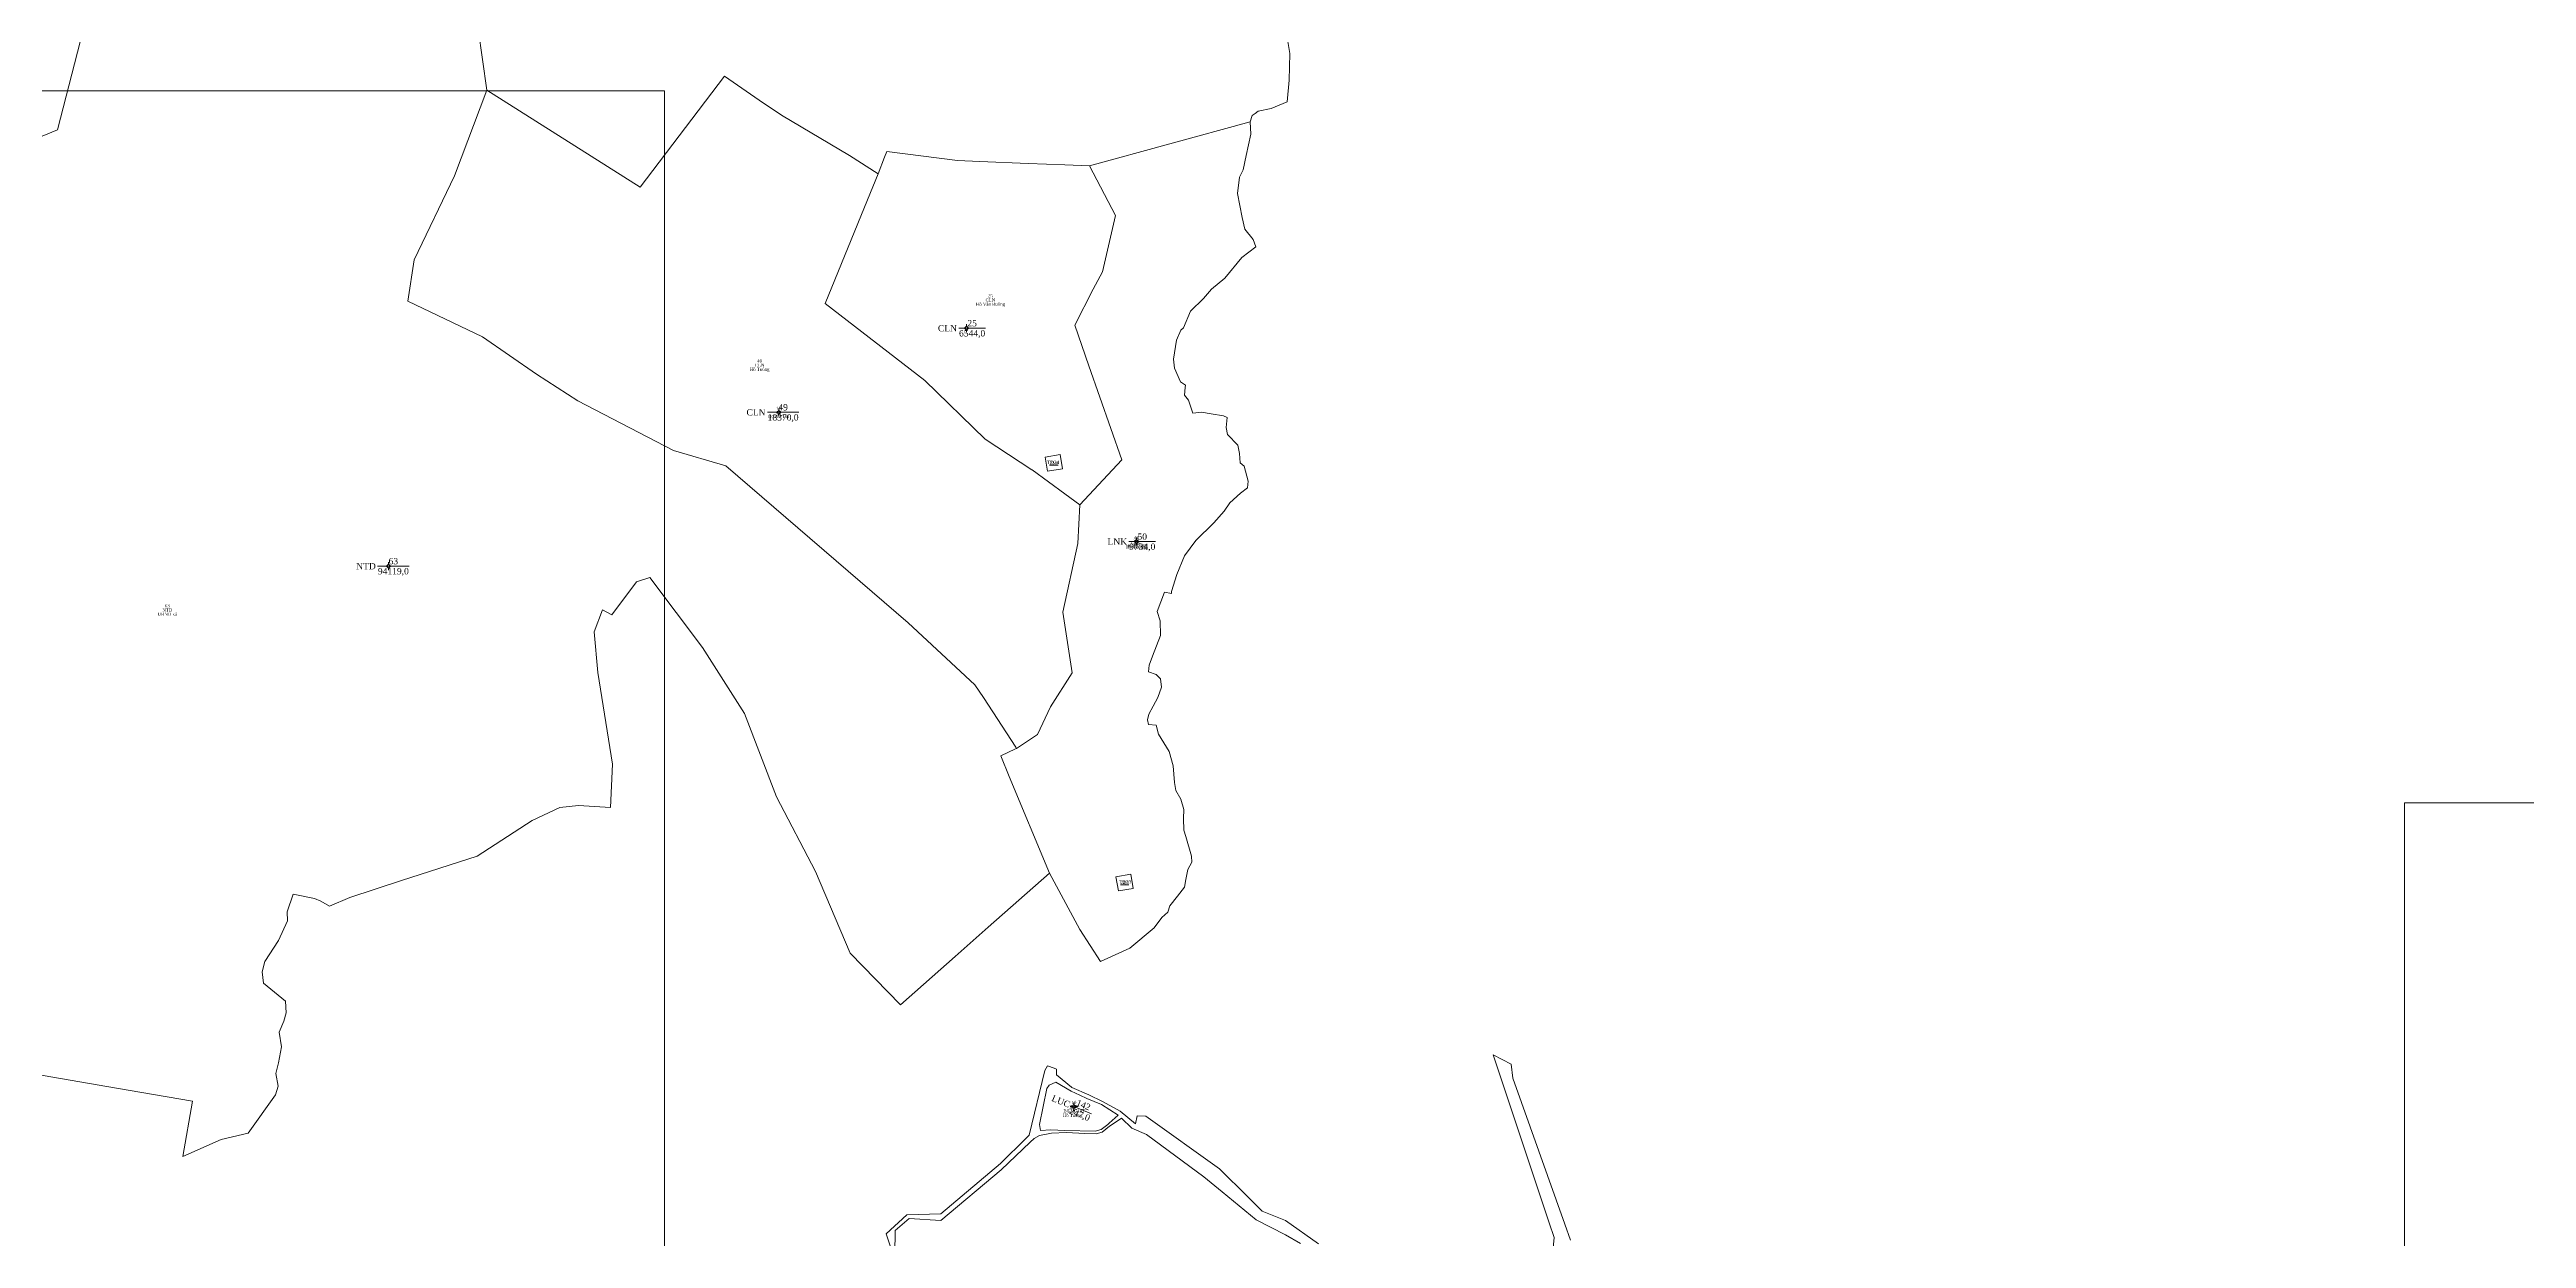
# Model space of a CAD drawing. Header units: metres. Extents: x 542180 to 550635, y 1840441 to 1846931.
# Drawn here: x 547072 to 547858, y 1842293 to 1842670 of the extents above; entities that cross this region are included whole.
import ezdxf
from ezdxf.enums import TextEntityAlignment as Align

# ---------------------------------------------------------------- set-up
doc = ezdxf.new("R2010")
doc.units = ezdxf.units.M
doc.header["$MEASUREMENT"] = 0
for name, color, linetype, lineweight in [('Level 10', 7, 'Continuous', 0), ('Level 11', 7, 'Continuous', 0), ('Level 13', 7, 'Continuous', 0), ('Level 15', 7, 'Continuous', 0), ('Level 19', 7, 'Continuous', 0), ('Level 2', 7, 'Continuous', 0), ('Level 28', 7, 'Continuous', 0), ('Level 30', 7, 'Continuous', 0), ('Level 4', 7, 'Continuous', 0), ('Level 5', 7, 'Continuous', 0), ('Level 62', 7, 'Continuous', 0)]:
    doc.layers.add(name, color=color, linetype=linetype, lineweight=lineweight)
doc.styles.add('Style-Times New Roman', font='times.ttf')

# ---------------------------------------------------------------- blocks, each defined once
blk = doc.blocks.new('CENTRD')
at = {"layer": 'Level 11', "linetype": 'Continuous', "lineweight": 0}
h = blk.add_hatch(color=1, dxfattribs=at)
edge = h.paths.add_edge_path()
edge.add_arc((0, 0), 1.5, 0, 360)
at = {"layer": 'Level 11', "color": 1, "linetype": 'Continuous', "lineweight": 0}
for p, q in [((-6.25, 0), (-12.5, 0)), ((0, 6.25), (-6.25, 0)), ((-6.25, 0), (0, -6.25)), ((0, 12.5), (0, 6.25)), ((6.25, 0), (0, 6.25)), ((0, -6.25), (6.25, 0)), ((12.5, 0), (6.25, 0)), ((0, -6.25), (0, -12.5))]:
    blk.add_line(p, q, dxfattribs=at)
blk = doc.blocks.new('N_THUA_113')
at = {"layer": 'Level 13', "color": 1, "linetype": 'Continuous', "lineweight": 0}
blk.add_line((-2.423803, 0), (5.986197, 0), dxfattribs=at)
at = {"layer": 'Level 13', "color": 5, "linetype": 'Continuous', "lineweight": 0, "style": 'Style-Times New Roman'}
blk.add_text('25', height=2, dxfattribs=at).set_placement((1.781197, 1.6), align=Align.MIDDLE_CENTER)
at = {"layer": 'Level 2', "color": 3, "linetype": 'Continuous', "lineweight": 0, "style": 'Style-Times New Roman'}
blk.add_text('CLN', height=2, dxfattribs=at).set_placement((-3.023803, 0), align=Align.MIDDLE_RIGHT)
at = {"layer": 'Level 4', "color": 1, "linetype": 'Continuous', "lineweight": 0, "style": 'Style-Times New Roman'}
blk.add_text('6544,0', height=2, dxfattribs=at).set_placement((1.781197, -1.6), align=Align.MIDDLE_CENTER)
blk = doc.blocks.new('N_THUA_115')
at = {"layer": 'Level 13', "color": 1, "linetype": 'Continuous', "lineweight": 0}
blk.add_line((-3.594049, 0), (6.367951, 0), dxfattribs=at)
at = {"layer": 'Level 13', "color": 5, "linetype": 'Continuous', "lineweight": 0, "style": 'Style-Times New Roman'}
blk.add_text('49', height=2, dxfattribs=at).set_placement((1.386951, 1.6), align=Align.MIDDLE_CENTER)
at = {"layer": 'Level 2', "color": 3, "linetype": 'Continuous', "lineweight": 0, "style": 'Style-Times New Roman'}
blk.add_text('CLN', height=2, dxfattribs=at).set_placement((-4.194049, 0), align=Align.MIDDLE_RIGHT)
at = {"layer": 'Level 4', "color": 1, "linetype": 'Continuous', "lineweight": 0, "style": 'Style-Times New Roman'}
blk.add_text('18370,0', height=2, dxfattribs=at).set_placement((1.386951, -1.6), align=Align.MIDDLE_CENTER)
blk = doc.blocks.new('N_THUA_116')
at = {"layer": 'Level 13', "color": 1, "linetype": 'Continuous', "lineweight": 0}
blk.add_line((-2.395557, 0), (6.014443, 0), dxfattribs=at)
at = {"layer": 'Level 13', "color": 5, "linetype": 'Continuous', "lineweight": 0, "style": 'Style-Times New Roman'}
blk.add_text('50', height=2, dxfattribs=at).set_placement((1.809443, 1.6), align=Align.MIDDLE_CENTER)
at = {"layer": 'Level 2', "color": 3, "linetype": 'Continuous', "lineweight": 0, "style": 'Style-Times New Roman'}
blk.add_text('LNK', height=2, dxfattribs=at).set_placement((-2.995557, 0), align=Align.MIDDLE_RIGHT)
at = {"layer": 'Level 4', "color": 1, "linetype": 'Continuous', "lineweight": 0, "style": 'Style-Times New Roman'}
blk.add_text('9734,0', height=2, dxfattribs=at).set_placement((1.809443, -1.6), align=Align.MIDDLE_CENTER)
blk = doc.blocks.new('N_THUA_117')
at = {"layer": 'Level 13', "color": 1, "linetype": 'Continuous', "lineweight": 0}
blk.add_line((-3.478951, 0), (6.483049, 0), dxfattribs=at)
at = {"layer": 'Level 13', "color": 5, "linetype": 'Continuous', "lineweight": 0, "style": 'Style-Times New Roman'}
blk.add_text('63', height=2, dxfattribs=at).set_placement((1.502049, 1.6), align=Align.MIDDLE_CENTER)
at = {"layer": 'Level 2', "color": 3, "linetype": 'Continuous', "lineweight": 0, "style": 'Style-Times New Roman'}
blk.add_text('NTD', height=2, dxfattribs=at).set_placement((-4.078951, 0), align=Align.MIDDLE_RIGHT)
at = {"layer": 'Level 4', "color": 1, "linetype": 'Continuous', "lineweight": 0, "style": 'Style-Times New Roman'}
blk.add_text('94119,0', height=2, dxfattribs=at).set_placement((1.502049, -1.6), align=Align.MIDDLE_CENTER)
blk = doc.blocks.new('N_THUA_118')
at = {"layer": 'Level 13', "color": 1, "linetype": 'Continuous', "lineweight": 0}
blk.add_line((-0.760907, 0.307636), (5.595258, -2.262169), dxfattribs=at)
at = {"layer": 'Level 13', "color": 5, "linetype": 'Continuous', "lineweight": 0, "style": 'Style-Times New Roman'}
blk.add_text('142', height=2, rotation=337.986463, dxfattribs=at).set_placement((3.016897, 0.506086), align=Align.MIDDLE_CENTER)
at = {"layer": 'Level 2', "color": 3, "linetype": 'Continuous', "lineweight": 0, "style": 'Style-Times New Roman'}
blk.add_text('LUC', height=2, rotation=337.986463, dxfattribs=at).set_placement((-1.317164, 0.532531), align=Align.MIDDLE_RIGHT)
at = {"layer": 'Level 4', "color": 1, "linetype": 'Continuous', "lineweight": 0, "style": 'Style-Times New Roman'}
blk.add_text('247,0', height=2, rotation=337.986463, dxfattribs=at).set_placement((1.817455, -2.460619), align=Align.MIDDLE_CENTER)

msp = doc.modelspace()

# ---------------------------------------------------------------- linework, layer by layer
at = {"layer": 'Level 10', "color": 7, "lineweight": 0}
for p, q in [((547205.25, 1842698.25), (547210.97, 1842657.44)), ((547402.08, 1842633.37), (547453.06, 1842647.38))]:
    msp.add_line(p, q, dxfattribs=at)
at = {"layer": 'Level 10', "color": 7, "lineweight": 0, "flags": 128}
for points in [[(547030.34, 1842618.36), (547030.88, 1842626.74), (547074.77, 1842644.8), (547084.76, 1842683.4), (547171.2137, 1842694.0551), (547205.25, 1842698.25)], [(547453.06, 1842647.38), (547453.67, 1842649.42), (547454.6062, 1842650.0507), (547455.57, 1842650.7), (547459.67, 1842651.59), (547464.73, 1842653.71), (547465.4, 1842660.58), (547465.6, 1842669.04), (547464.91, 1842673.51), (547465.8698, 1842678.789)], [(547210.97, 1842657.44), (547259.55, 1842626.64), (547286.27, 1842661.81), (547297.306, 1842654.2616), (547304.37, 1842649.43), (547325.94, 1842636.7), (547335.01, 1842630.91)], [(547210.97, 1842657.44), (547200.66, 1842630.27), (547187.88, 1842603.6), (547185.91, 1842590.53), (547209.55, 1842579.16), (547226.65, 1842567.33), (547239.84, 1842558.84), (547270.13, 1842543.08), (547286.78, 1842538.3), (547344.55, 1842488.49), (547365.75, 1842468.82), (547368.4135, 1842464.7512), (547378.7246, 1842448.9996), (547378.96, 1842448.64)], [(547453.06, 1842647.38), (547453.23, 1842643.46), (547451.72, 1842636.67), (547450.76, 1842632.19), (547449.6, 1842629.8), (547449, 1842624.66), (547450.54, 1842617.02), (547451.38, 1842613.32), (547453.94, 1842610.09), (547454.81, 1842607.72), (547450.41, 1842604.36), (547444.94, 1842597.82), (547440.79, 1842594.27), (547438.26, 1842591.35), (547434.08, 1842587.34), (547431.89, 1842582.07), (547430.99, 1842581.33), (547429.66, 1842578.1), (547428.69, 1842572.1), (547429.06, 1842569.25), (547430.9, 1842564.9), (547432.53, 1842563.82), (547432.44, 1842563.07), (547432.2, 1842560.65), (547433.48, 1842559.06), (547434.81, 1842554.96), (547437.6, 1842555.31), (547440.7, 1842554.74), (547444.6, 1842554.11), (547445.77, 1842553.54), (547445.42, 1842550.45), (547445.86, 1842548.19), (547449.11, 1842544.79), (547449.63, 1842542.18), (547449.84, 1842539.25), (547451.11, 1842538.13), (547452.34, 1842533.41), (547452.16, 1842531.31), (547449.96, 1842529.59), (547446.56, 1842526.51), (547444.81, 1842523.9), (547441.49, 1842520.12), (547435.8, 1842514.55), (547432.22, 1842509.75), (547429.82, 1842503.74), (547428.1, 1842498.36), (547428.07, 1842497.78), (547425.86, 1842498.19), (547423.57, 1842492.04), (547424.5, 1842489.1), (547424.54, 1842484.44), (547422.03, 1842477.9), (547421, 1842475.07), (547420.81, 1842472.9), (547423.19, 1842472.01), (547424.63, 1842470.69), (547424.92, 1842468.03), (547423.71, 1842464.8), (547422.24, 1842461.97), (547420.9, 1842459.46), (547420.42, 1842457.64), (547420.78, 1842456.22), (547423.25, 1842456.03), (547423.92, 1842453.1), (547427.36, 1842447.59), (547428.61, 1842443.07), (547429.02, 1842437.83), (547429.47, 1842435.27), (547431.07, 1842432.5), (547431.95, 1842429.21), (547431.92, 1842426.41), (547431.96, 1842422.68), (547432.59, 1842420.66), (547434.47, 1842414.48), (547434.54, 1842412.5), (547433.22, 1842410.25), (547432.58, 1842407), (547432.23, 1842404.61), (547429.95, 1842401.8), (547427.5, 1842398.63), (547426.95, 1842396.63), (547425.04, 1842394.93), (547422.57, 1842391.71), (547414.86, 1842385.22), (547405.53, 1842381.03), (547399.04, 1842391.21), (547389.37, 1842409.04)], [(547335.01, 1842630.91), (547337.102, 1842636.1851), (547337.79, 1842637.92), (547360.19, 1842635.12), (547367.289, 1842634.8234), (547382.6502, 1842634.1817), (547394.2451, 1842633.6973), (547402.08, 1842633.37)], [(547335.01, 1842630.91), (547331.6611, 1842622.6728), (547318.26, 1842589.71), (547349.86, 1842565.33), (547369.01, 1842546.7), (547383.8, 1842536.96), (547383.8395, 1842536.9312), (547394.2412, 1842529.3452), (547399.02, 1842525.86)], [(547402.08, 1842633.37), (547410.35, 1842617.64), (547406.17, 1842599.83), (547403.2736, 1842594.2384), (547397.39, 1842582.88), (547401.8955, 1842569.98), (547412.3, 1842540.19), (547399.02, 1842525.86)], [(547378.96, 1842448.64), (547385.54, 1842453.05), (547389.67, 1842461.85), (547396.55, 1842472.61), (547393.61, 1842491.79), (547398.4, 1842513.65), (547399.02, 1842525.86)], [(547067.18, 1842345.43), (547093.52, 1842340.81), (547117.6, 1842336.71), (547114.52, 1842319.17), (547126.66, 1842324.53), (547135.27, 1842326.62), (547143.9, 1842338.78), (547144.78, 1842341.43), (547144.05, 1842345.47), (547144.83, 1842348.83), (547145.8, 1842354.01), (547145.06, 1842358.59), (547146.59, 1842362.14), (547147.34, 1842364.74), (547147.06, 1842368.4), (547140.11, 1842374.12), (547139.7, 1842377.7), (547140.54, 1842381.06), (547144.91, 1842387.65), (547147.7, 1842393.95), (547147.67, 1842396.77), (547149.57, 1842402.41), (547156.31, 1842401.05), (547158.31, 1842400.21), (547161.03, 1842398.61), (547167.55, 1842401.36), (547183.85, 1842406.71), (547207.86, 1842414.42), (547225.35, 1842425.73), (547234.12, 1842429.83), (547240.06, 1842430.52), (547250.19, 1842429.92), (547250.78, 1842443.65), (547246.17, 1842472.66), (547244.99, 1842485.62), (547247.68, 1842492.55), (547250.61, 1842490.94), (547258.42, 1842501.49), (547262.65, 1842502.84), (547279.38, 1842480.58), (547292.65, 1842459.7), (547302.85, 1842433.27), (547315.21, 1842409.53), (547326.22, 1842383.64), (547342.14, 1842367.32), (547359.4866, 1842382.6429), (547369.9252, 1842391.8637), (547389.37, 1842409.04)], [(547378.96, 1842448.64), (547378.6057, 1842448.4741), (547373.94, 1842446.29), (547376.6488, 1842439.7505), (547389.37, 1842409.04)], [(547339.31, 1842289.53), (547337.59, 1842294.59), (547344.13, 1842300.62), (547354.91, 1842301.02), (547373.84, 1842316.92), (547381.9751, 1842325.0103), (547382.93, 1842325.96), (547387.93, 1842346.43), (547388.8, 1842347.97), (547390.8943, 1842347.1708), (547391.63, 1842346.89), (547391.6172, 1842346.3078), (547391.59, 1842345.07), (547396.3346, 1842341.181), (547396.47, 1842341.07), (547401.82, 1842338.69), (547406.15, 1842336.62), (547411.84, 1842333.55), (547416.61, 1842329.52), (547417.24, 1842332.12), (547419.94, 1842331.96), (547443.29, 1842315.25), (547452.3147, 1842306.3714), (547456.88, 1842301.88), (547464.24, 1842298.86), (547474.7167, 1842291.4788)], [(547548.8243, 1842286.8357), (547549.42, 1842293.43), (547547.8657, 1842298.1027), (547530.12, 1842351.45), (547535.81, 1842348.48), (547536.35, 1842344.02), (547552.8219, 1842297.7022), (547554.64, 1842292.59)], [(547411.14, 1842332.24), (547408.2975, 1842329.7085), (547407.85, 1842329.31), (547405.8, 1842327.77), (547403.87, 1842327.23), (547394.26, 1842327.46), (547389.78, 1842327.61), (547386.49, 1842327.41), (547386.22, 1842329.32), (547388.5, 1842340.77), (547389.24, 1842341.81), (547391.42, 1842342.77), (547396.26, 1842339.92), (547398.9701, 1842338.6408), (547401.26, 1842337.56), (547405.91, 1842335.68), (547411.14, 1842332.24)], [(547468.9698, 1842291.5494), (547464.2, 1842294.36), (547454.9, 1842299.07), (547444.0966, 1842307.9424), (547438.34, 1842312.67), (547420.1, 1842326.19), (547415.53, 1842328.21), (547412.23, 1842331.37), (547408.8948, 1842329.1004), (547408.38, 1842328.75), (547406.07, 1842326.93), (547404.2, 1842326.39), (547400.55, 1842326.42), (547394.76, 1842326.76), (547390.01, 1842326.61), (547386.25, 1842325.86), (547384.55, 1842324.93), (547383.2152, 1842323.6712), (547374.01, 1842314.99), (547354.96, 1842298.91), (547344.84, 1842299.46), (547340.48, 1842295.69), (547340.34, 1842288.21)]]:
    msp.add_lwpolyline(points, dxfattribs=at)
at = {"layer": 'Level 30', "color": 5, "linetype": 'Continuous', "lineweight": 0, "flags": 128}
for points in [[(547393.5008, 1842537.3085), (547392.7352, 1842541.8443), (547388.0021, 1842541.0454), (547388.7678, 1842536.5095), (547393.5008, 1842537.3085)], [(547415.9713, 1842404.1917), (547415.2056, 1842408.7275), (547410.4726, 1842407.9286), (547411.2382, 1842403.3927), (547415.9713, 1842404.1917)]]:
    msp.add_lwpolyline(points, dxfattribs=at)
at = {"layer": 'Level 62', "color": 7, "linetype": 'Continuous', "lineweight": 0, "flags": 128}
for points in [[(546496.4794, 1842657.229), (547267.2922, 1842657.229), (547267.2922, 1842276.5675)], [(547819.1512, 1842276.5675), (547819.1512, 1842431.3346), (548478.6468, 1842431.3346)]]:
    msp.add_lwpolyline(points, dxfattribs=at)

# ---------------------------------------------------------------- block references
at = {"layer": 'Level 11', "color": 1, "linetype": 'Continuous', "lineweight": 0, "xscale": 0.1, "yscale": 0.1, "zscale": 0.1}
for p in [(547363.07, 1842581.89), (547303.52, 1842555.22), (547416.99, 1842514.2), (547179.8, 1842506.42), (547397.15, 1842335)]:
    msp.add_blockref('CENTRD', p, dxfattribs=at)
at = {"layer": 'Level 2', "color": 3, "linetype": 'Continuous', "lineweight": 0}
for name, p in [('N_THUA_113', (547363.07, 1842581.89)), ('N_THUA_115', (547303.52, 1842555.22)), ('N_THUA_116', (547416.99, 1842514.2)), ('N_THUA_117', (547179.8, 1842506.42)), ('N_THUA_118', (547397.15, 1842335))]:
    msp.add_blockref(name, p, dxfattribs=at)

# ---------------------------------------------------------------- texts
at = {"layer": 'Level 15', "color": 1, "linetype": 'Continuous', "lineweight": 0, "char_height": 1, "attachment_point": 5, "line_spacing_factor": 0.790495, "style": 'Style-Times New Roman'}
for s, insert in [('25\\PCLN\\PHồ Văn Buông', (547370.650955, 1842590.694075)), ('49\\PCLN\\PHồ Tuông', (547297.445117, 1842570.02473)), ('50\\PLNK\\PHồ Tuông', (547416.803389, 1842513.66174)), ('63\\PNTD\\PUBND xã', (547109.622286, 1842492.513755)), ('142\\PLUC\\PHồ Tuông', (547396.69737, 1842333.381996))]:
    msp.add_mtext(s, dxfattribs=dict(at, insert=insert))
at = {"layer": 'Level 19', "color": 2, "linetype": 'Continuous', "lineweight": 0, "char_height": 1, "attachment_point": 5, "line_spacing_factor": 0.790495, "style": 'Style-Times New Roman'}
for s, insert in [('10\\P49\\PBG287148', (547303.52, 1842555.22)), ('10\\P50\\PBG287148', (547416.99, 1842514.2)), ('10\\P142\\PBG287147', (547397.15, 1842335))]:
    msp.add_mtext(s, dxfattribs=dict(at, insert=insert))
at = {"layer": 'Level 28', "color": 1, "lineweight": 0, "style": 'Style-Times New Roman'}
for s, p in [('TD24', (547388.604204, 1842538.809656)), ('TD23', (547411.503652, 1842405.698338))]:
    msp.add_text(s, height=1.069944, dxfattribs=at).set_placement(p)
at = {"layer": 'Level 5', "color": 5, "linetype": 'Continuous', "lineweight": 0, "style": 'Style-Times New Roman'}
for p in [(547390.751464, 1842539.17693), (547413.22192, 1842406.060115)]:
    msp.add_text('%%u22,0%%U', height=1, dxfattribs=at).set_placement(p, align=Align.MIDDLE_CENTER)

doc.saveas('drawing.dxf')
